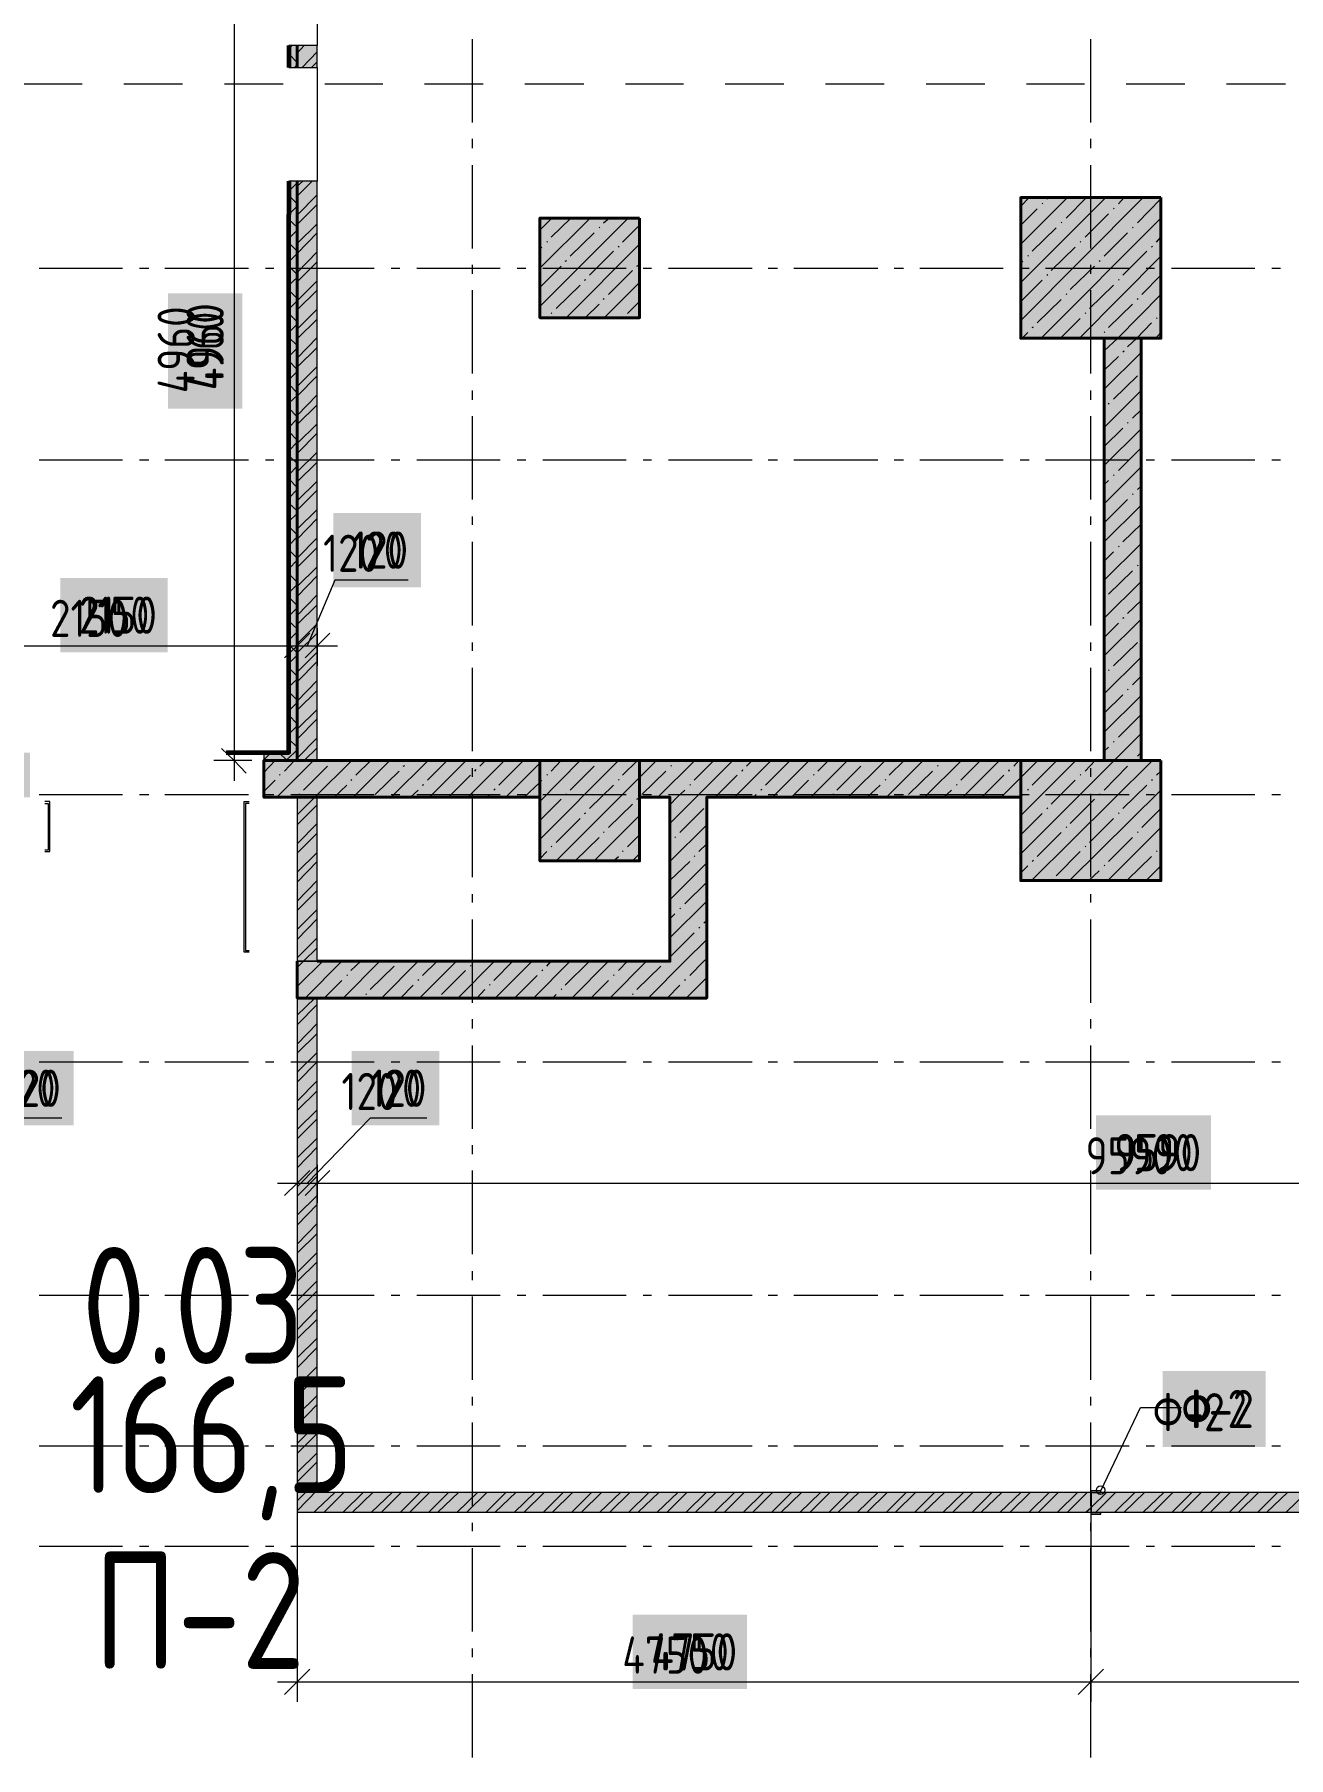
# Model space of a CAD drawing. Header units: millimetres. Extents: x -164500 to 426394, y -23753 to 102118.
# Drawn here: x -129213 to -121702, y 9803 to 20125 of the extents above; entities that cross this region are included whole.
import ezdxf

# ---------------------------------------------------------------- set-up
doc = ezdxf.new("R2010")
doc.units = ezdxf.units.MM
doc.layers.add('192 подвал стенки 0.2м гидроиз', color=6, linetype='Continuous', lineweight=60)
doc.layers.add('PDF _Геометрия', color=7, linetype='Continuous', true_color=0x1f1f1f)
doc.layers.add('PDF _Сплошная заливка', color=7, linetype='Continuous', true_color=0xffffff)
doc.layers.add('PDF _Текст', color=7, linetype='Continuous')
doc.styles.get("Standard").update_dxf_attribs({"font": 'ГОСТ тип А.ttf'})
doc.styles.add('СПДС', font='ГОСТ тип А.ttf', dxfattribs={"width": 0.9})
doc.linetypes.add('зигзаг', pattern='A,0.00254,-5.08,[131,ltypeshp.shx,S=5.08,R=0,X=-5.08,Y=0],-10.16,[131,ltypeshp.shx,S=5.08,R=180,X=5.08,Y=0],-5.08', length=20.32254)

msp = doc.modelspace()

# ---------------------------------------------------------------- hatches: boundary and pattern name
at = {"layer": 'PDF _Сплошная заливка', "linetype": 'зигзаг', "transparency": 33554559}
h = msp.add_hatch(color=256, dxfattribs=at)
h.paths.add_polyline_path([(-127520.516, 19245.897), (-127639.134, 19245.897), (-127639.134, 15776.332), (-127520.516, 15776.332)])
h.paths.add_polyline_path([(-127639.134, 20745.563), (-127520.516, 20745.563), (-127520.516, 27464.403), (-127639.134, 27464.403)])
h.paths.add_polyline_path([(-127639.134, 19927.948), (-127520.516, 19927.948), (-127520.516, 20059.275), (-127639.134, 20059.275)])
h = msp.add_hatch(color=256, dxfattribs=at)
h.paths.add_polyline_path([(-127639.134, 19245.897), (-127689.97, 19245.897), (-127689.97, 15822.932), (-127639.134, 15822.932)])
h.paths.add_polyline_path([(-127647.607, 20796.399), (-127639.134, 20796.399), (-127639.134, 23638.985), (-127689.97, 23638.985), (-127689.97, 20737.09), (-127647.607, 20737.09)])
h.paths.add_polyline_path([(-127689.97, 19927.948), (-127639.134, 19927.948), (-127639.134, 20059.275), (-127689.97, 20059.275)])
h = msp.add_hatch(color=256, dxfattribs=at)
h.paths.add_polyline_path([(-129240.472, 15776.332), (-129240.472, 15822.932), (-129791.196, 15822.932), (-129791.196, 15776.332)])
h.paths.add_polyline_path([(-127838.242, 15822.932), (-127838.242, 15776.332), (-127639.134, 15776.332), (-127639.134, 15822.932)])
h = msp.add_hatch(color=256, dxfattribs=at)
h.paths.add_polyline_path([(-129240.472, 15556.042), (-129240.472, 15776.332), (-129791.196, 15776.332), (-129791.196, 15556.042)])
h.paths.add_polyline_path([(-127838.242, 15776.332), (-127838.242, 15556.042), (-126186.068, 15556.042), (-126186.068, 15776.332)])
h = msp.add_hatch(color=256, dxfattribs=at)
h.paths.add_polyline_path([(-129439.58, 14352.921), (-129439.58, 14573.21), (-135993.203, 14573.21), (-135993.203, 14352.921)])
h.paths.add_polyline_path([(-127639.134, 14573.21), (-127639.134, 14352.921), (-125186.291, 14352.921), (-125186.291, 14573.21)])
h = msp.add_hatch(color=256, dxfattribs=at)
h.paths.add_polyline_path([(-122885.957, 11273.099), (-122885.957, 11391.717), (-127520.516, 11391.717), (-127520.516, 11273.099)])
h.paths.add_polyline_path([(-119772.244, 11391.717), (-119772.244, 11273.099), (-119522.3, 11273.099), (-119522.3, 11391.717)])
h.paths.add_polyline_path([(-120873.693, 11273.099), (-120873.693, 11391.717), (-122881.72, 11391.717), (-122881.72, 11273.099)])

# ---------------------------------------------------------------- linework, layer by layer
at = {"layer": '192 подвал стенки 0.2м гидроиз'}
for points in [[(-127689.97, 20059.275), (-127689.97, 19927.948)], [(-127689.97, 19245.897), (-127689.97, 19046.789)], [(-128065.509, 15822.932), (-127689.97, 15822.932), (-127689.97, 19046.789)]]:
    msp.add_lwpolyline(points, dxfattribs=at)
at = {"layer": 'PDF _Геометрия', "color": 7, "lineweight": 9}
for points in [[(-128016.168, 23761.839), (-128016.168, 20737.09), (-128016.168, 15653.478)], [(-127639.134, 23638.985), (-127689.97, 23638.985), (-127689.97, 20737.09), (-127639.134, 20737.09), (-127520.516, 20737.09), (-127520.516, 20059.275), (-127639.134, 20059.275), (-127689.97, 20059.275)], [(-127639.134, 20059.275), (-127689.97, 20059.275), (-127689.97, 19927.948), (-127639.134, 19927.948), (-127520.516, 19927.948), (-127520.516, 19245.897), (-127639.134, 19245.897), (-127689.97, 19245.897)], [(-126588.521, 19597.514), (-126588.521, 20097.402)], [(-122885.957, 19597.514), (-122885.957, 20097.402)], [(-127689.97, 19927.948), (-127639.134, 19927.948)], [(-126588.521, 19445.005), (-126588.521, 19500.078)], [(-122885.957, 19445.005), (-122885.957, 19500.078)], [(-126588.521, 18843.445), (-126588.521, 19343.333)], [(-122885.957, 18843.445), (-122885.957, 19343.333)], [(-127639.134, 19245.897), (-127689.97, 19245.897), (-127689.97, 15822.932), (-127838.242, 15822.932), (-127838.242, 15776.332)], [(-129185.399, 18724.827), (-128685.511, 18724.827)], [(-128583.838, 18724.827), (-128528.766, 18724.827)], [(-128431.33, 18724.827), (-127931.442, 18724.827)], [(-127829.769, 18724.827), (-127778.933, 18724.827)], [(-127677.261, 18724.827), (-127177.372, 18724.827)], [(-127075.7, 18724.827), (-127024.864, 18724.827)], [(-126923.192, 18724.827), (-126423.303, 18724.827)], [(-126588.521, 18690.936), (-126588.521, 18746.009)], [(-126321.631, 18724.827), (-126270.795, 18724.827)], [(-126169.123, 18724.827), (-125669.234, 18724.827)], [(-125567.562, 18724.827), (-125516.726, 18724.827)], [(-125415.054, 18724.827), (-124915.165, 18724.827)], [(-124817.729, 18724.827), (-124762.657, 18724.827)], [(-124665.221, 18724.827), (-124161.096, 18724.827)], [(-124063.66, 18724.827), (-124008.588, 18724.827)], [(-123911.152, 18724.827), (-123411.263, 18724.827)], [(-123309.591, 18724.827), (-123254.518, 18724.827)], [(-123157.083, 18724.827), (-122657.194, 18724.827)], [(-122885.957, 18690.936), (-122885.957, 18746.009)], [(-122555.522, 18724.827), (-122504.686, 18724.827)], [(-122403.013, 18724.827), (-121903.125, 18724.827)], [(-121801.453, 18724.827), (-121750.617, 18724.827)], [(-126588.521, 18093.612), (-126588.521, 18593.5)], [(-122885.957, 18093.612), (-122885.957, 18593.5)], [(-126588.521, 17936.867), (-126588.521, 17991.94)], [(-122885.957, 17936.867), (-122885.957, 17991.94)], [(-126588.521, 17339.543), (-126588.521, 17839.431)], [(-122885.957, 17339.543), (-122885.957, 17839.431)], [(-129185.399, 17576.778), (-128685.511, 17576.778)], [(-128583.838, 17576.778), (-128528.766, 17576.778)], [(-128431.33, 17576.778), (-127931.442, 17576.778)], [(-127829.769, 17576.778), (-127778.933, 17576.778)], [(-127677.261, 17576.778), (-127177.372, 17576.778)], [(-127075.7, 17576.778), (-127024.864, 17576.778)], [(-126923.192, 17576.778), (-126423.303, 17576.778)], [(-126321.631, 17576.778), (-126270.795, 17576.778)], [(-126169.123, 17576.778), (-125669.234, 17576.778)], [(-125567.562, 17576.778), (-125516.726, 17576.778)], [(-125415.054, 17576.778), (-124915.165, 17576.778)], [(-124817.729, 17576.778), (-124762.657, 17576.778)], [(-124665.221, 17576.778), (-124161.096, 17576.778)], [(-124063.66, 17576.778), (-124008.588, 17576.778)], [(-123911.152, 17576.778), (-123411.263, 17576.778)], [(-123309.591, 17576.778), (-123254.518, 17576.778)], [(-123157.083, 17576.778), (-122657.194, 17576.778)], [(-122555.522, 17576.778), (-122504.686, 17576.778)], [(-122403.013, 17576.778), (-121903.125, 17576.778)], [(-121801.453, 17576.778), (-121750.617, 17576.778)], [(-126588.521, 17187.034), (-126588.521, 17237.87)], [(-122885.957, 17187.034), (-122885.957, 17237.87)], [(-126588.521, 16585.474), (-126588.521, 17085.362)], [(-122885.957, 16585.474), (-122885.957, 17085.362)], [(-126974.028, 16856.599), (-127414.608, 16856.599), (-127579.825, 16462.62)], [(-127639.134, 16568.528), (-127639.134, 16462.62), (-127639.134, 16344.002)], [(-127520.516, 16568.528), (-127520.516, 16462.62), (-127520.516, 16344.002)], [(-130028.432, 16462.62), (-129791.196, 16462.62), (-127639.134, 16462.62), (-127397.662, 16462.62)], [(-126588.521, 16432.965), (-126588.521, 16483.801)], [(-122885.957, 16432.965), (-122885.957, 16483.801)], [(-126588.521, 15831.404), (-126588.521, 16331.293)], [(-122885.957, 15831.404), (-122885.957, 16331.293)], [(-127910.26, 15776.332), (-128016.168, 15776.332), (-128139.022, 15776.332)], [(-126588.521, 15678.896), (-126588.521, 15729.732)], [(-122885.957, 15678.896), (-122885.957, 15729.732)], [(-129185.399, 15572.987), (-128685.511, 15572.987)], [(-128583.838, 15572.987), (-128528.766, 15572.987)], [(-128431.33, 15572.987), (-127931.442, 15572.987)], [(-127829.769, 15572.987), (-127778.933, 15572.987)], [(-127677.261, 15572.987), (-127177.372, 15572.987)], [(-127075.7, 15572.987), (-127024.864, 15572.987)], [(-126923.192, 15572.987), (-126423.303, 15572.987)], [(-126588.521, 15077.335), (-126588.521, 15577.224)], [(-126321.631, 15572.987), (-126270.795, 15572.987)], [(-126169.123, 15572.987), (-125669.234, 15572.987)], [(-125567.562, 15572.987), (-125516.726, 15572.987)], [(-125415.054, 15572.987), (-124915.165, 15572.987)], [(-124817.729, 15572.987), (-124762.657, 15572.987)], [(-124665.221, 15572.987), (-124161.096, 15572.987)], [(-124063.66, 15572.987), (-124008.588, 15572.987)], [(-123911.152, 15572.987), (-123411.263, 15572.987)], [(-123309.591, 15572.987), (-123254.518, 15572.987)], [(-123157.083, 15572.987), (-122657.194, 15572.987)], [(-122885.957, 15077.335), (-122885.957, 15577.224)], [(-122555.522, 15572.987), (-122504.686, 15572.987)], [(-122403.013, 15572.987), (-121903.125, 15572.987)], [(-121801.453, 15572.987), (-121750.617, 15572.987)], [(-126588.521, 14924.827), (-126588.521, 14975.663)], [(-122885.957, 14924.827), (-122885.957, 14975.663)], [(-126588.521, 14323.266), (-126588.521, 14823.155)], [(-122885.957, 14323.266), (-122885.957, 14823.155)], [(-127520.516, 14573.21), (-127639.134, 14573.21)], [(-126588.521, 14170.758), (-126588.521, 14225.83)], [(-122885.957, 14170.758), (-122885.957, 14225.83)], [(-126588.521, 13569.197), (-126588.521, 14069.086)], [(-122885.957, 13569.197), (-122885.957, 14069.086)], [(-129185.399, 13971.65), (-128685.511, 13971.65)], [(-128583.838, 13971.65), (-128528.766, 13971.65)], [(-128431.33, 13971.65), (-127931.442, 13971.65)], [(-127829.769, 13971.65), (-127778.933, 13971.65)], [(-127677.261, 13971.65), (-127177.372, 13971.65)], [(-127075.7, 13971.65), (-127024.864, 13971.65)], [(-126923.192, 13971.65), (-126423.303, 13971.65)], [(-126321.631, 13971.65), (-126270.795, 13971.65)], [(-126169.123, 13971.65), (-125669.234, 13971.65)], [(-125567.562, 13971.65), (-125516.726, 13971.65)], [(-125415.054, 13971.65), (-124915.165, 13971.65)], [(-124817.729, 13971.65), (-124762.657, 13971.65)], [(-124665.221, 13971.65), (-124161.096, 13971.65)], [(-124063.66, 13971.65), (-124008.588, 13971.65)], [(-123911.152, 13971.65), (-123411.263, 13971.65)], [(-123309.591, 13971.65), (-123254.518, 13971.65)], [(-123157.083, 13971.65), (-122657.194, 13971.65)], [(-122555.522, 13971.65), (-122504.686, 13971.65)], [(-122403.013, 13971.65), (-121903.125, 13971.65)], [(-121801.453, 13971.65), (-121750.617, 13971.65)], [(-129049.836, 13632.742), (-129494.652, 13632.742), (-129850.505, 13242.999)], [(-126863.883, 13632.742), (-127202.79, 13632.742), (-127579.825, 13242.999)], [(-126588.521, 13416.689), (-126588.521, 13471.761)], [(-122885.957, 13416.689), (-122885.957, 13471.761)], [(-127639.134, 13353.144), (-127639.134, 13242.999), (-127639.134, 13124.381)], [(-127520.516, 13353.144), (-127520.516, 13242.999), (-127520.516, 13124.381)], [(-126588.521, 12819.364), (-126588.521, 13319.253)], [(-122885.957, 12819.364), (-122885.957, 13319.253)], [(-127757.751, 13242.999), (-127520.516, 13242.999), (-117802.345, 13242.999)], [(-126588.521, 12662.62), (-126588.521, 12717.692)], [(-122885.957, 12662.62), (-122885.957, 12717.692)], [(-129185.399, 12573.656), (-128685.511, 12573.656)], [(-128583.838, 12573.656), (-128528.766, 12573.656)], [(-128431.33, 12573.656), (-127931.442, 12573.656)], [(-127829.769, 12573.656), (-127778.933, 12573.656)], [(-127677.261, 12573.656), (-127177.372, 12573.656)], [(-127075.7, 12573.656), (-127024.864, 12573.656)], [(-126923.192, 12573.656), (-126423.303, 12573.656)], [(-126588.521, 12065.295), (-126588.521, 12565.184)], [(-126321.631, 12573.656), (-126270.795, 12573.656)], [(-126169.123, 12573.656), (-125669.234, 12573.656)], [(-125567.562, 12573.656), (-125516.726, 12573.656)], [(-125415.054, 12573.656), (-124915.165, 12573.656)], [(-124817.729, 12573.656), (-124762.657, 12573.656)], [(-124665.221, 12573.656), (-124161.096, 12573.656)], [(-124063.66, 12573.656), (-124008.588, 12573.656)], [(-123911.152, 12573.656), (-123411.263, 12573.656)], [(-123309.591, 12573.656), (-123254.518, 12573.656)], [(-123157.083, 12573.656), (-122657.194, 12573.656)], [(-122885.957, 12065.295), (-122885.957, 12565.184)], [(-122555.522, 12573.656), (-122504.686, 12573.656)], [(-122403.013, 12573.656), (-121903.125, 12573.656)], [(-121801.453, 12573.656), (-121750.617, 12573.656)], [(-126588.521, 11912.787), (-126588.521, 11963.623)], [(-122885.957, 11912.787), (-122885.957, 11963.623)], [(-122826.648, 11400.189), (-122589.413, 11900.078), (-122343.705, 11900.078)], [(-126588.521, 11311.226), (-126588.521, 11811.115)], [(-122885.957, 11311.226), (-122885.957, 11811.115)], [(-129185.399, 11671.315), (-128685.511, 11671.315)], [(-128583.838, 11671.315), (-128528.766, 11671.315)], [(-128431.33, 11671.315), (-127931.442, 11671.315)], [(-127829.769, 11671.315), (-127778.933, 11671.315)], [(-127677.261, 11671.315), (-127177.372, 11671.315)], [(-127075.7, 11671.315), (-127024.864, 11671.315)], [(-126923.192, 11671.315), (-126423.303, 11671.315)], [(-126321.631, 11671.315), (-126270.795, 11671.315)], [(-126169.123, 11671.315), (-125669.234, 11671.315)], [(-125567.562, 11671.315), (-125516.726, 11671.315)], [(-125415.054, 11671.315), (-124915.165, 11671.315)], [(-124817.729, 11671.315), (-124762.657, 11671.315)], [(-124665.221, 11671.315), (-124161.096, 11671.315)], [(-124063.66, 11671.315), (-124008.588, 11671.315)], [(-123911.152, 11671.315), (-123411.263, 11671.315)], [(-123309.591, 11671.315), (-123254.518, 11671.315)], [(-123157.083, 11671.315), (-122657.194, 11671.315)], [(-122555.522, 11671.315), (-122504.686, 11671.315)], [(-122403.013, 11671.315), (-121903.125, 11671.315)], [(-121801.453, 11671.315), (-121750.617, 11671.315)], [(-127639.134, 11273.099), (-127639.134, 10256.377), (-127639.134, 10137.759)], [(-122885.957, 11260.39), (-122885.957, 10256.377), (-122885.957, 10137.759)], [(-126588.521, 11158.718), (-126588.521, 11209.554)], [(-122885.957, 11158.718), (-122885.957, 11209.554)], [(-129185.399, 11069.754), (-128685.511, 11069.754)], [(-128583.838, 11069.754), (-128528.766, 11069.754)], [(-128431.33, 11069.754), (-127931.442, 11069.754)], [(-127829.769, 11069.754), (-127778.933, 11069.754)], [(-127677.261, 11069.754), (-127177.372, 11069.754)], [(-127075.7, 11069.754), (-127024.864, 11069.754)], [(-126923.192, 11069.754), (-126423.303, 11069.754)], [(-126588.521, 10557.157), (-126588.521, 11057.045)], [(-126321.631, 11069.754), (-126270.795, 11069.754)], [(-126169.123, 11069.754), (-125669.234, 11069.754)], [(-125567.562, 11069.754), (-125516.726, 11069.754)], [(-125415.054, 11069.754), (-124915.165, 11069.754)], [(-124817.729, 11069.754), (-124762.657, 11069.754)], [(-124665.221, 11069.754), (-124161.096, 11069.754)], [(-124063.66, 11069.754), (-124008.588, 11069.754)], [(-123911.152, 11069.754), (-123411.263, 11069.754)], [(-123309.591, 11069.754), (-123254.518, 11069.754)], [(-123157.083, 11069.754), (-122657.194, 11069.754)], [(-122885.957, 10557.157), (-122885.957, 11057.045)], [(-122555.522, 11069.754), (-122504.686, 11069.754)], [(-122403.013, 11069.754), (-121903.125, 11069.754)], [(-121801.453, 11069.754), (-121750.617, 11069.754)], [(-126588.521, 10404.649), (-126588.521, 10455.485)], [(-122885.957, 10404.649), (-122885.957, 10455.485)], [(-127757.751, 10256.377), (-122885.957, 10256.377), (-118081.943, 10256.377)], [(-126588.521, 9803.088), (-126588.521, 10302.976)], [(-122885.957, 9803.088), (-122885.957, 10302.976)]]:
    msp.add_lwpolyline(points, dxfattribs=at)
at = {"layer": 'PDF _Геометрия', "color": 251, "lineweight": 9, "true_color": 0x4a4a4a}
for points in [[(-127689.97, 20038.093), (-127668.788, 20059.275)], [(-127639.134, 19957.603), (-127689.97, 20008.439)], [(-127656.079, 19927.948), (-127639.134, 19944.894)], [(-127689.97, 19186.588), (-127639.134, 19237.424)], [(-127639.134, 19110.334), (-127689.97, 19161.17)], [(-127689.97, 19046.789), (-127639.134, 19097.625)], [(-127639.134, 18970.535), (-127689.97, 19017.135)], [(-127689.97, 18902.753), (-127639.134, 18953.589)], [(-127639.134, 18826.499), (-127689.97, 18877.335)], [(-127689.97, 18762.954), (-127639.134, 18813.79)], [(-127639.134, 18686.7), (-127689.97, 18737.536)], [(-127689.97, 18623.155), (-127639.134, 18669.754)], [(-127639.134, 18542.664), (-127689.97, 18593.5)], [(-127689.97, 18479.119), (-127639.134, 18529.955)], [(-127639.134, 18402.865), (-127689.97, 18453.701)], [(-127689.97, 18339.32), (-127639.134, 18390.156)], [(-127639.134, 18263.065), (-127689.97, 18309.665)], [(-127689.97, 18195.284), (-127639.134, 18246.12)], [(-127639.134, 18119.03), (-127689.97, 18169.866)], [(-127689.97, 18055.485), (-127639.134, 18106.321)], [(-127639.134, 17979.23), (-127689.97, 18030.067)], [(-127689.97, 17915.685), (-127639.134, 17962.285)], [(-127639.134, 17835.195), (-127689.97, 17886.031)], [(-127689.97, 17771.65), (-127639.134, 17822.486)], [(-127639.134, 17695.395), (-127689.97, 17746.232)], [(-127689.97, 17631.85), (-127639.134, 17682.686)], [(-127639.134, 17555.596), (-127689.97, 17602.196)], [(-127689.97, 17487.815), (-127639.134, 17538.651)], [(-127639.134, 17411.56), (-127689.97, 17462.397)], [(-127689.97, 17348.015), (-127639.134, 17398.851)], [(-127639.134, 17271.761), (-127689.97, 17318.361)], [(-127689.97, 17208.216), (-127639.134, 17254.816)], [(-127639.134, 17127.725), (-127689.97, 17178.562)], [(-127689.97, 17064.18), (-127639.134, 17115.016)], [(-127639.134, 16987.926), (-127689.97, 17038.762)], [(-127689.97, 16924.381), (-127639.134, 16975.217)], [(-127639.134, 16843.89), (-127689.97, 16894.727)], [(-127689.97, 16780.345), (-127639.134, 16831.181)], [(-127639.134, 16704.091), (-127689.97, 16754.927)], [(-127689.97, 16640.546), (-127639.134, 16691.382)], [(-127639.134, 16564.292), (-127689.97, 16610.892)], [(-127689.97, 16496.51), (-127639.134, 16547.346)], [(-127639.134, 16420.256), (-127689.97, 16471.092)], [(-127689.97, 16356.711), (-127639.134, 16407.547)], [(-127639.134, 16280.457), (-127689.97, 16331.293)], [(-127689.97, 16216.912), (-127639.134, 16263.511)], [(-127639.134, 16136.421), (-127689.97, 16187.257)], [(-127689.97, 16072.876), (-127639.134, 16123.712)], [(-127639.134, 15996.622), (-127689.97, 16047.458)], [(-127689.97, 15933.077), (-127639.134, 15983.913)], [(-127639.134, 15856.822), (-127689.97, 15903.422)], [(-127838.242, 15780.568), (-127795.879, 15822.932)], [(-127698.443, 15776.332), (-127749.279, 15822.932)], [(-127706.915, 15776.332), (-127656.079, 15822.932), (-127639.134, 15839.877)]]:
    msp.add_lwpolyline(points, dxfattribs=at)
at = {"layer": 'PDF _Геометрия', "color": 15, "lineweight": 9, "true_color": 0xa54a4a}
for points in [[(-127639.134, 20012.675), (-127596.77, 20059.275)], [(-127609.479, 19927.948), (-127520.516, 20021.148)], [(-127554.407, 19927.948), (-127520.516, 19961.839)], [(-127639.134, 19216.243), (-127605.243, 19245.897)], [(-127639.134, 19156.934), (-127550.171, 19245.897)], [(-127639.134, 19042.553), (-127520.516, 19165.407)], [(-127639.134, 18987.48), (-127520.516, 19106.098)], [(-127639.134, 18873.099), (-127520.516, 18991.717)], [(-127639.134, 18813.79), (-127520.516, 18936.644)], [(-127639.134, 18699.409), (-127520.516, 18822.263)], [(-127639.134, 18644.336), (-127520.516, 18762.954)], [(-127639.134, 18529.955), (-127520.516, 18648.573)], [(-127639.134, 18474.883), (-127520.516, 18593.5)], [(-127639.134, 18360.501), (-127520.516, 18479.119)], [(-127639.134, 18301.193), (-127520.516, 18419.81)], [(-127639.134, 18186.811), (-127520.516, 18309.665)], [(-127639.134, 18131.739), (-127520.516, 18250.356)], [(-127639.134, 18017.358), (-127520.516, 18135.975)], [(-127639.134, 17958.049), (-127520.516, 18080.903)], [(-127639.134, 17843.667), (-127520.516, 17966.521)], [(-127639.134, 17788.595), (-127520.516, 17907.213)], [(-127639.134, 17674.214), (-127520.516, 17792.831)], [(-127639.134, 17614.905), (-127520.516, 17737.759)], [(-127639.134, 17504.76), (-127520.516, 17623.378)], [(-127639.134, 17445.451), (-127520.516, 17564.069)], [(-127639.134, 17331.07), (-127520.516, 17449.688)], [(-127639.134, 17275.997), (-127520.516, 17394.615)], [(-127639.134, 17161.616), (-127520.516, 17280.234)], [(-127639.134, 17102.307), (-127520.516, 17225.161)], [(-127639.134, 16987.926), (-127520.516, 17110.78)], [(-127639.134, 16932.854), (-127520.516, 17051.471)], [(-127639.134, 16818.472), (-127520.516, 16937.09)], [(-127639.134, 16759.164), (-127520.516, 16882.018)], [(-127639.134, 16644.782), (-127520.516, 16767.636)], [(-127639.134, 16589.71), (-127520.516, 16708.327)], [(-127639.134, 16475.329), (-127520.516, 16593.946)], [(-127639.134, 16420.256), (-127520.516, 16538.874)], [(-127639.134, 16305.875), (-127520.516, 16424.492)], [(-127639.134, 16246.566), (-127520.516, 16369.42)], [(-127639.134, 16132.185), (-127520.516, 16255.039)], [(-127639.134, 16077.112), (-127520.516, 16195.73)], [(-127639.134, 15962.731), (-127520.516, 16081.349)], [(-127639.134, 15903.422), (-127520.516, 16026.276)], [(-127639.134, 15789.041), (-127520.516, 15911.895)], [(-127596.77, 15776.332), (-127520.516, 15852.586)], [(-127639.134, 15450.133), (-127533.225, 15556.042)], [(-127639.134, 15390.825), (-127520.516, 15509.442)], [(-127639.134, 15276.443), (-127520.516, 15399.297)], [(-127639.134, 15221.371), (-127520.516, 15339.989)], [(-127639.134, 15106.99), (-127520.516, 15225.607)], [(-127639.134, 15047.681), (-127520.516, 15170.535)], [(-127639.134, 14933.3), (-127520.516, 15056.154)], [(-127639.134, 14878.227), (-127520.516, 14996.845)], [(-127639.134, 14763.846), (-127520.516, 14882.463)], [(-127639.134, 14704.537), (-127520.516, 14827.391)], [(-127639.134, 14594.392), (-127520.516, 14713.01)], [(-127601.007, 14573.21), (-127520.516, 14653.701)], [(-127639.134, 14251.248), (-127533.225, 14352.921)], [(-127639.134, 14191.94), (-127520.516, 14314.793)], [(-127639.134, 14077.558), (-127520.516, 14200.412)], [(-127639.134, 14022.486), (-127520.516, 14141.103)], [(-127639.134, 13908.105), (-127520.516, 14026.722)], [(-127639.134, 13848.796), (-127520.516, 13971.65)], [(-127639.134, 13734.414), (-127520.516, 13857.268)], [(-127639.134, 13679.342), (-127520.516, 13797.96)], [(-127639.134, 13564.961), (-127520.516, 13683.578)], [(-127639.134, 13509.888), (-127520.516, 13628.506)], [(-127639.134, 13395.507), (-127520.516, 13514.125)], [(-127639.134, 13336.198), (-127520.516, 13459.052)], [(-127639.134, 13221.817), (-127520.516, 13344.671)], [(-127639.134, 13166.744), (-127520.516, 13285.362)], [(-127639.134, 13052.363), (-127520.516, 13170.981)], [(-127639.134, 12993.054), (-127520.516, 13115.908)], [(-127639.134, 12878.673), (-127520.516, 13001.527)], [(-127639.134, 12823.601), (-127520.516, 12942.218)], [(-127639.134, 12709.219), (-127520.516, 12827.837)], [(-127639.134, 12654.147), (-127520.516, 12772.764)], [(-127639.134, 12539.766), (-127520.516, 12658.383)], [(-127639.134, 12480.457), (-127520.516, 12599.074)], [(-127639.134, 12366.076), (-127520.516, 12488.929)], [(-127639.134, 12311.003), (-127520.516, 12429.621)], [(-127639.134, 12196.622), (-127520.516, 12315.239)], [(-127639.134, 12137.313), (-127520.516, 12260.167)], [(-127639.134, 12022.932), (-127520.516, 12145.786)], [(-127639.134, 11967.859), (-127520.516, 12086.477)], [(-127639.134, 11853.478), (-127520.516, 11972.096)], [(-127639.134, 11794.169), (-127520.516, 11917.023)], [(-127639.134, 11684.024), (-127520.516, 11802.642)], [(-127639.134, 11624.715), (-127520.516, 11743.333)], [(-127639.134, 11510.334), (-127520.516, 11628.952)], [(-127639.134, 11455.262), (-127520.516, 11573.879)], [(-127639.134, 11340.88), (-127520.516, 11459.498)], [(-127639.134, 11281.572), (-127520.516, 11404.426)], [(-127537.462, 11273.099), (-127520.516, 11290.044), (-127414.608, 11391.717)], [(-127478.153, 11273.099), (-127359.535, 11391.717)], [(-127363.772, 11273.099), (-127245.154, 11391.717)], [(-127308.699, 11273.099), (-127185.845, 11391.717)], [(-127194.318, 11273.099), (-127071.464, 11391.717)], [(-127135.009, 11273.099), (-127016.391, 11391.717)], [(-127020.628, 11273.099), (-126902.01, 11391.717)], [(-126965.555, 11273.099), (-126846.938, 11391.717)], [(-126851.174, 11273.099), (-126732.556, 11391.717)], [(-126796.102, 11273.099), (-126673.248, 11391.717)], [(-126681.72, 11273.099), (-126558.866, 11391.717)], [(-126622.411, 11273.099), (-126503.794, 11391.717)], [(-126508.03, 11273.099), (-126389.413, 11391.717)], [(-126452.958, 11273.099), (-126330.104, 11391.717)], [(-126338.576, 11273.099), (-126215.722, 11391.717)], [(-126279.268, 11273.099), (-126160.65, 11391.717)], [(-126164.886, 11273.099), (-126046.269, 11391.717)], [(-126109.814, 11273.099), (-125991.196, 11391.717)], [(-125995.433, 11273.099), (-125876.815, 11391.717)], [(-125936.124, 11273.099), (-125817.506, 11391.717)], [(-125825.979, 11273.099), (-125703.125, 11391.717)], [(-125766.67, 11273.099), (-125648.052, 11391.717)], [(-125652.289, 11273.099), (-125533.671, 11391.717)], [(-125597.216, 11273.099), (-125474.362, 11391.717)], [(-125482.835, 11273.099), (-125359.981, 11391.717)], [(-125423.526, 11273.099), (-125304.909, 11391.717)], [(-125309.145, 11273.099), (-125190.527, 11391.717)], [(-125254.073, 11273.099), (-125131.219, 11391.717)], [(-125139.691, 11273.099), (-125021.074, 11391.717)], [(-125080.382, 11273.099), (-124961.765, 11391.717)], [(-124966.001, 11273.099), (-124847.384, 11391.717)], [(-124910.929, 11273.099), (-124792.311, 11391.717)], [(-124796.547, 11273.099), (-124677.93, 11391.717)], [(-124741.475, 11273.099), (-124618.621, 11391.717)], [(-124627.094, 11273.099), (-124504.24, 11391.717)], [(-124567.785, 11273.099), (-124449.167, 11391.717)], [(-124453.404, 11273.099), (-124334.786, 11391.717)], [(-124398.331, 11273.099), (-124275.477, 11391.717)], [(-124283.95, 11273.099), (-124161.096, 11391.717)], [(-124224.641, 11273.099), (-124106.023, 11391.717)], [(-124110.26, 11273.099), (-123991.642, 11391.717)], [(-124055.187, 11273.099), (-123936.57, 11391.717)], [(-123940.806, 11273.099), (-123822.188, 11391.717)], [(-123885.734, 11273.099), (-123762.88, 11391.717)], [(-123771.352, 11273.099), (-123648.498, 11391.717)], [(-123712.044, 11273.099), (-123593.426, 11391.717)], [(-123597.662, 11273.099), (-123479.045, 11391.717)], [(-123542.59, 11273.099), (-123419.736, 11391.717)], [(-123428.209, 11273.099), (-123305.355, 11391.717)], [(-123368.9, 11273.099), (-123250.282, 11391.717)], [(-123254.518, 11273.099), (-123135.901, 11391.717)], [(-123199.446, 11273.099), (-123080.828, 11391.717)], [(-123085.065, 11273.099), (-122966.447, 11391.717)], [(-123025.756, 11273.099), (-122907.138, 11391.717)], [(-122881.72, 11302.753), (-122792.757, 11391.717)], [(-122856.302, 11273.099), (-122737.685, 11391.717)], [(-122741.921, 11273.099), (-122623.303, 11391.717)], [(-122686.848, 11273.099), (-122563.995, 11391.717)], [(-122572.467, 11273.099), (-122449.613, 11391.717)], [(-122513.158, 11273.099), (-122394.541, 11391.717)], [(-122398.777, 11273.099), (-122280.159, 11391.717)], [(-122343.705, 11273.099), (-122225.087, 11391.717)], [(-122229.323, 11273.099), (-122110.706, 11391.717)], [(-122170.015, 11273.099), (-122051.397, 11391.717)], [(-122055.633, 11273.099), (-121937.016, 11391.717)], [(-122000.561, 11273.099), (-121881.943, 11391.717)], [(-121886.18, 11273.099), (-121767.562, 11391.717)], [(-121831.107, 11273.099), (-121708.253, 11391.717)], [(-121716.726, 11273.099), (-121593.872, 11391.717)], [(-122915.611, 11273.099), (-122885.957, 11298.517)]]:
    msp.add_lwpolyline(points, dxfattribs=at)
at = {"layer": 'PDF _Геометрия', "color": 16, "lineweight": 9, "true_color": 0x800000}
for points in [[(-127639.134, 19927.948), (-127520.516, 19927.948), (-127520.516, 20059.275), (-127639.134, 20059.275)], [(-127520.516, 14573.21), (-127520.516, 15556.042), (-127639.134, 15556.042), (-127639.134, 14573.21)]]:
    msp.add_lwpolyline(points, close=True, dxfattribs=at)
at = {"layer": 'PDF _Геометрия', "color": 7, "lineweight": 40}
for points in [[(-127639.134, 19927.948), (-127639.134, 20059.275)], [(-127838.242, 15776.332), (-127639.134, 15776.332), (-126186.068, 15776.332), (-126186.068, 15556.042), (-127838.242, 15556.042), (-127838.242, 15776.332), (-127639.134, 15776.332), (-127639.134, 15822.932), (-127639.134, 19245.897)], [(-122805.466, 18305.429), (-122805.466, 15776.332), (-122585.176, 15776.332), (-122585.176, 18305.429)], [(-127639.134, 14573.21), (-127639.134, 14352.921), (-125186.291, 14352.921), (-125186.291, 14573.21), (-125186.291, 15556.042), (-123305.355, 15556.042), (-123305.355, 15776.332), (-125588.744, 15776.332), (-125588.744, 15556.042), (-125406.581, 15556.042), (-125406.581, 14573.21), (-127520.516, 14573.21)]]:
    msp.add_lwpolyline(points, dxfattribs=at)
at = {"layer": 'PDF _Геометрия', "color": 8, "lineweight": 9, "true_color": 0x808080}
for points in [[(-129278.599, 19830.513), (-128926.982, 19830.513)], [(-128677.038, 19830.513), (-128325.421, 19830.513)], [(-128075.477, 19830.513), (-127723.861, 19830.513)], [(-127473.916, 19830.513), (-127126.536, 19830.513)], [(-126876.592, 19830.513), (-126524.976, 19830.513)], [(-126275.031, 19830.513), (-125923.415, 19830.513)], [(-125673.471, 19830.513), (-125326.09, 19830.513)], [(-125076.146, 19830.513), (-124724.53, 19830.513)], [(-124474.585, 19830.513), (-124122.969, 19830.513)], [(-123873.025, 19830.513), (-123521.408, 19830.513)], [(-123271.464, 19830.513), (-122924.084, 19830.513)], [(-122674.139, 19830.513), (-122322.523, 19830.513)], [(-122072.579, 19830.513), (-121720.962, 19830.513)]]:
    msp.add_lwpolyline(points, dxfattribs=at)
at = {"layer": 'PDF _Геометрия', "color": 16, "lineweight": 9, "true_color": 0x800000}
for points in [[(-127639.134, 15776.332), (-127520.516, 15776.332), (-127520.516, 19245.897), (-127639.134, 19245.897), (-127639.134, 15822.932)], [(-122885.957, 11391.717), (-127520.516, 11391.717), (-127520.516, 14352.921), (-127639.134, 14352.921), (-127639.134, 11273.099), (-127520.516, 11273.099), (-122885.957, 11273.099)], [(-122881.72, 11273.099), (-120873.693, 11273.099), (-120873.693, 11391.717), (-122881.72, 11391.717)]]:
    msp.add_lwpolyline(points, dxfattribs=at)
at = {"layer": 'PDF _Геометрия', "lineweight": 9}
for points in [[(-123305.355, 19097.625), (-123254.518, 19148.461)], [(-123305.355, 18868.863), (-123025.756, 19148.461)], [(-123305.355, 18640.1), (-122796.993, 19148.461)], [(-123305.355, 18411.338), (-122572.467, 19148.461)], [(-123178.264, 19110.334), (-123174.028, 19114.571)], [(-123148.61, 19139.989), (-123140.137, 19148.461)], [(-123034.229, 19025.607), (-122911.375, 19148.461)], [(-122720.739, 19110.334), (-122686.848, 19148.461)], [(-122606.358, 18995.953), (-122466.559, 19139.989)], [(-126186.068, 18953.589), (-126114.05, 19025.607)], [(-126186.068, 18724.827), (-125885.288, 19025.607)], [(-126186.068, 18496.064), (-125656.525, 19025.607)], [(-126118.287, 18911.226), (-125999.669, 19025.607)], [(-125804.797, 18995.953), (-125770.906, 19025.607)], [(-123305.355, 18983.244), (-123207.919, 19080.68)], [(-123182.501, 18305.429), (-122466.559, 19025.607)], [(-123063.883, 18995.953), (-123059.647, 19000.189)], [(-122919.847, 18911.226), (-122780.048, 19051.025)], [(-122750.394, 19080.68), (-122746.157, 19084.916)], [(-126003.905, 18796.845), (-125859.87, 18936.644)], [(-125830.215, 18966.298), (-125825.979, 18970.535)], [(-125690.416, 18881.572), (-125588.744, 18983.244)], [(-123237.573, 18826.499), (-123093.537, 18966.298)], [(-122805.466, 18796.845), (-122665.667, 18936.644)], [(-122636.012, 18966.298), (-122631.776, 18970.535)], [(-122491.977, 18881.572), (-122466.559, 18911.226)], [(-126186.068, 18839.208), (-126173.359, 18851.917)], [(-126143.705, 18881.572), (-126139.468, 18885.808)], [(-126029.323, 18428.283), (-125588.744, 18868.863)], [(-125889.524, 18682.463), (-125745.488, 18826.499)], [(-125715.834, 18851.917), (-125711.598, 18856.154)], [(-123262.991, 18796.845), (-123258.755, 18801.081)], [(-123123.192, 18712.118), (-122979.156, 18851.917)], [(-122953.738, 18305.429), (-122466.559, 18796.845)], [(-122949.502, 18881.572), (-122945.265, 18885.808)], [(-122695.321, 18682.463), (-122551.285, 18826.499)], [(-122521.631, 18851.917), (-122517.395, 18856.154)], [(-126186.068, 18610.446), (-126058.978, 18737.536)], [(-126033.56, 18767.19), (-126025.087, 18771.427)], [(-125775.143, 18568.082), (-125631.107, 18712.118)], [(-125605.689, 18737.536), (-125597.216, 18741.772)], [(-123305.355, 18754.481), (-123292.646, 18767.19)], [(-123148.61, 18682.463), (-123144.374, 18686.7)], [(-123008.811, 18597.737), (-122864.775, 18737.536)], [(-122835.12, 18767.19), (-122830.884, 18771.427)], [(-126088.632, 18483.355), (-125944.597, 18623.155)], [(-125919.178, 18652.809), (-125910.706, 18657.045)], [(-125800.561, 18428.283), (-125588.744, 18640.1)], [(-123305.355, 18525.719), (-123178.264, 18652.809)], [(-122894.429, 18483.355), (-122750.394, 18623.155)], [(-122720.739, 18652.809), (-122716.503, 18657.045)], [(-122580.94, 18568.082), (-122466.559, 18682.463)], [(-125914.942, 18428.283), (-125830.215, 18508.773)], [(-125804.797, 18538.428), (-125800.561, 18542.664)], [(-125660.762, 18453.701), (-125588.744, 18525.719)], [(-123207.919, 18398.628), (-123063.883, 18538.428)], [(-123034.229, 18568.082), (-123029.992, 18572.319)], [(-122805.466, 18229.175), (-122724.976, 18305.429), (-122466.559, 18568.082)], [(-122780.048, 18368.974), (-122636.012, 18508.773)], [(-122606.358, 18538.428), (-122602.122, 18542.664)], [(-126118.287, 18453.701), (-126114.05, 18457.937)], [(-125686.18, 18428.283), (-125686.18, 18428.283)], [(-123068.119, 18305.429), (-122949.502, 18424.047)], [(-122919.847, 18453.701), (-122915.611, 18457.937)], [(-122665.667, 18254.593), (-122610.594, 18305.429), (-122521.631, 18398.628)], [(-122491.977, 18424.047), (-122487.74, 18428.283)], [(-123296.882, 18305.429), (-123262.991, 18339.32)], [(-123237.573, 18368.974), (-123229.1, 18373.21)], [(-122839.357, 18305.429), (-122835.12, 18309.665)], [(-122805.466, 18339.32), (-122801.23, 18343.556)], [(-122496.213, 18305.429), (-122466.559, 18339.32)], [(-122805.466, 18000.412), (-122585.176, 18220.702)], [(-122805.466, 18114.793), (-122720.739, 18195.284)], [(-122695.321, 18224.938), (-122686.848, 18229.175)], [(-122750.394, 17941.103), (-122606.358, 18080.903)], [(-122805.466, 17771.65), (-122585.176, 17991.94)], [(-122780.048, 17911.449), (-122775.812, 17915.685)], [(-122636.012, 17826.722), (-122585.176, 17877.558)], [(-122805.466, 17657.268), (-122695.321, 17767.413)], [(-122805.466, 17542.887), (-122585.176, 17763.177)], [(-122665.667, 17797.068), (-122661.43, 17801.304)], [(-122720.739, 17513.233), (-122585.176, 17648.796)], [(-122805.466, 17314.125), (-122585.176, 17534.414)], [(-122805.466, 17428.506), (-122780.048, 17453.924)], [(-122750.394, 17483.578), (-122746.157, 17487.815)], [(-122636.012, 17369.197), (-122631.776, 17373.433)], [(-122606.358, 17398.851), (-122585.176, 17420.033)], [(-122805.466, 17199.743), (-122665.667, 17339.543)], [(-122805.466, 17085.362), (-122585.176, 17305.652)], [(-122695.321, 17085.362), (-122585.176, 17191.271)], [(-122805.466, 16856.599), (-122585.176, 17076.889)], [(-122720.739, 17055.708), (-122716.503, 17059.944)], [(-122805.466, 16970.981), (-122750.394, 17026.053)], [(-122606.358, 16941.326), (-122602.122, 16945.563)], [(-122805.466, 16627.837), (-122585.176, 16848.127)], [(-122780.048, 16771.873), (-122636.012, 16911.672)], [(-122805.466, 16742.218), (-122801.23, 16746.455)], [(-122665.667, 16657.491), (-122585.176, 16733.746)], [(-122805.466, 16403.311), (-122585.176, 16623.601)], [(-122695.321, 16627.837), (-122686.848, 16632.073)], [(-122805.466, 16513.456), (-122720.739, 16598.183)], [(-122750.394, 16344.002), (-122606.358, 16483.801)], [(-122805.466, 16174.548), (-122585.176, 16394.838)], [(-122780.048, 16314.348), (-122775.812, 16318.584)], [(-122636.012, 16229.621), (-122585.176, 16280.457)], [(-122805.466, 16060.167), (-122695.321, 16170.312)], [(-122805.466, 15945.786), (-122585.176, 16166.076)], [(-122665.667, 16199.966), (-122661.43, 16204.203)], [(-122720.739, 15916.131), (-122585.176, 16051.694)], [(-123305.355, 15217.135), (-122746.157, 15776.332), (-122585.176, 15937.313)], [(-122805.466, 15831.404), (-122780.048, 15856.822)], [(-122750.394, 15886.477), (-122746.157, 15890.713)], [(-122606.358, 15801.75), (-122585.176, 15822.932)], [(-127838.242, 15704.314), (-127770.461, 15776.332)], [(-127761.988, 15556.042), (-127541.698, 15776.332)], [(-127745.042, 15687.369), (-127740.806, 15691.605)], [(-127715.388, 15712.787), (-127656.079, 15776.332)], [(-127601.007, 15598.406), (-127456.971, 15742.441)], [(-127533.225, 15556.042), (-127312.935, 15776.332)], [(-127431.553, 15772.096), (-127427.317, 15776.332)], [(-127304.463, 15556.042), (-127084.173, 15776.332)], [(-127287.517, 15687.369), (-127198.554, 15776.332)], [(-127173.136, 15572.987), (-127029.1, 15712.787)], [(-127075.7, 15556.042), (-126855.41, 15776.332)], [(-127003.682, 15742.441), (-126995.21, 15746.678)], [(-126974.028, 15772.096), (-126969.792, 15776.332)], [(-126859.647, 15657.714), (-126741.029, 15776.332)], [(-126846.938, 15556.042), (-126626.648, 15776.332)], [(-126618.175, 15556.042), (-126397.885, 15776.332)], [(-126575.812, 15712.787), (-126567.339, 15721.259)], [(-126546.157, 15742.441), (-126512.267, 15776.332)], [(-126431.776, 15628.06), (-126287.74, 15772.096)], [(-126389.413, 15556.042), (-126186.068, 15759.387), (-126173.359, 15776.332)], [(-126186.068, 15530.624), (-125944.597, 15776.332)], [(-126186.068, 15301.861), (-125715.834, 15776.332)], [(-126143.705, 15687.369), (-126139.468, 15691.605)], [(-126118.287, 15712.787), (-126058.978, 15776.332)], [(-126088.632, 15174.771), (-125588.744, 15674.66), (-125487.071, 15776.332)], [(-126003.905, 15598.406), (-125859.87, 15742.441)], [(-125830.215, 15772.096), (-125830.215, 15776.332)], [(-125690.416, 15687.369), (-125601.453, 15776.332)], [(-125576.035, 15572.987), (-125431.999, 15712.787)], [(-125478.599, 15556.042), (-125258.309, 15776.332)], [(-125406.581, 15399.297), (-125249.836, 15556.042), (-125029.546, 15776.332)], [(-125402.345, 15742.441), (-125398.108, 15746.678)], [(-125376.926, 15772.096), (-125372.69, 15776.332)], [(-125262.545, 15657.714), (-125143.928, 15776.332)], [(-125021.074, 15556.042), (-124800.784, 15776.332)], [(-124974.474, 15712.787), (-124970.238, 15721.259)], [(-124949.056, 15742.441), (-124915.165, 15776.332)], [(-124834.675, 15628.06), (-124690.639, 15772.096)], [(-124792.311, 15556.042), (-124572.021, 15776.332)], [(-124563.549, 15556.042), (-124343.259, 15776.332)], [(-124546.603, 15687.369), (-124542.367, 15691.605)], [(-124521.185, 15712.787), (-124457.64, 15776.332)], [(-124406.804, 15598.406), (-124262.768, 15742.441)], [(-124339.022, 15556.042), (-124118.733, 15776.332)], [(-124233.114, 15772.096), (-124233.114, 15776.332)], [(-124110.26, 15556.042), (-123889.97, 15776.332)], [(-124093.314, 15687.369), (-124004.351, 15776.332)], [(-123978.933, 15572.987), (-123834.898, 15712.787)], [(-123881.497, 15556.042), (-123661.207, 15776.332)], [(-123805.243, 15742.441), (-123801.007, 15746.678)], [(-123775.589, 15772.096), (-123775.589, 15776.332)], [(-123665.444, 15657.714), (-123546.826, 15776.332)], [(-123652.735, 15556.042), (-123432.445, 15776.332)], [(-123423.972, 15556.042), (-123305.355, 15674.66), (-123203.682, 15776.332)], [(-123377.372, 15712.787), (-123373.136, 15721.259)], [(-123347.718, 15742.441), (-123318.064, 15776.332)], [(-123305.355, 15445.897), (-122974.92, 15776.332)], [(-123241.809, 15056.154), (-122517.395, 15776.332)], [(-123237.573, 15628.06), (-123093.537, 15772.096)], [(-122949.502, 15687.369), (-122945.265, 15691.605)], [(-122919.847, 15712.787), (-122860.539, 15776.332)], [(-122805.466, 15598.406), (-122665.667, 15742.441)], [(-122636.012, 15772.096), (-122631.776, 15776.332)], [(-122631.776, 15776.332), (-122631.776, 15776.332)], [(-122491.977, 15687.369), (-122466.559, 15712.787)], [(-127838.242, 15589.933), (-127770.461, 15657.714)], [(-127418.844, 15556.042), (-127342.59, 15628.06)], [(-127317.172, 15657.714), (-127312.935, 15661.951)], [(-126961.319, 15556.042), (-126914.719, 15598.406)], [(-126889.301, 15628.06), (-126880.828, 15632.296)], [(-126732.556, 15556.042), (-126601.23, 15687.369)], [(-126461.43, 15598.406), (-126452.958, 15606.878)], [(-126279.268, 15556.042), (-126186.068, 15645.005), (-126173.359, 15657.714)], [(-125889.524, 15488.261), (-125745.488, 15628.06)], [(-125715.834, 15657.714), (-125711.598, 15661.951)], [(-125406.581, 15509.442), (-125364.217, 15556.042), (-125317.618, 15598.406)], [(-125287.963, 15628.06), (-125283.727, 15632.296)], [(-125135.455, 15556.042), (-125004.128, 15687.369)], [(-124860.093, 15598.406), (-124855.856, 15606.878)], [(-124677.93, 15556.042), (-124576.258, 15657.714)], [(-124224.641, 15556.042), (-124148.387, 15628.06)], [(-124118.733, 15657.714), (-124114.496, 15661.951)], [(-123767.116, 15556.042), (-123720.516, 15598.406)], [(-123690.862, 15628.06), (-123686.625, 15632.296)], [(-123538.353, 15556.042), (-123407.027, 15687.369)], [(-123262.991, 15598.406), (-123258.755, 15606.878)], [(-123123.192, 15513.679), (-122979.156, 15657.714)], [(-123013.047, 15056.154), (-122466.559, 15598.406)], [(-122695.321, 15488.261), (-122551.285, 15628.06)], [(-122521.631, 15657.714), (-122517.395, 15661.951)], [(-127630.661, 15572.987), (-127626.425, 15577.224)], [(-126503.794, 15556.042), (-126486.848, 15572.987)], [(-126186.068, 15416.243), (-126058.978, 15543.333)], [(-126033.56, 15572.987), (-126025.087, 15577.224)], [(-125775.143, 15373.879), (-125631.107, 15513.679)], [(-125605.689, 15543.333), (-125597.216, 15547.569)], [(-125347.272, 15344.225), (-125203.236, 15488.261)], [(-124906.692, 15556.042), (-124889.747, 15572.987)], [(-124432.222, 15572.987), (-124427.986, 15577.224)], [(-123309.591, 15556.042), (-123305.355, 15560.278), (-123292.646, 15572.987)], [(-123148.61, 15488.261), (-123144.374, 15492.497)], [(-123008.811, 15399.297), (-122864.775, 15543.333)], [(-122835.12, 15572.987), (-122830.884, 15577.224)], [(-122580.94, 15373.879), (-122466.559, 15488.261)], [(-126088.632, 15284.916), (-125944.597, 15428.952)], [(-125919.178, 15458.606), (-125910.706, 15462.843)], [(-125859.87, 15174.771), (-125588.744, 15445.897)], [(-125406.581, 15170.535), (-125186.291, 15390.825)], [(-123305.355, 15331.516), (-123178.264, 15458.606)], [(-122894.429, 15284.916), (-122750.394, 15428.952)], [(-122720.739, 15458.606), (-122716.503, 15462.843)], [(-125974.251, 15174.771), (-125830.215, 15314.571)], [(-125804.797, 15344.225), (-125800.561, 15348.461)], [(-125660.762, 15259.498), (-125588.744, 15331.516)], [(-125406.581, 15284.916), (-125402.345, 15284.916)], [(-125376.926, 15314.571), (-125372.69, 15318.807)], [(-123207.919, 15200.189), (-123063.883, 15344.225)], [(-123034.229, 15373.879), (-123029.992, 15378.116)], [(-122784.284, 15056.154), (-122466.559, 15373.879)], [(-122780.048, 15170.535), (-122636.012, 15314.571)], [(-122606.358, 15344.225), (-122602.122, 15348.461)], [(-126186.068, 15187.48), (-126143.705, 15229.844)], [(-126118.287, 15259.498), (-126114.05, 15263.734)], [(-125745.488, 15174.771), (-125715.834, 15200.189)], [(-125690.416, 15229.844), (-125686.18, 15234.08)], [(-125631.107, 15174.771), (-125588.744, 15217.135)], [(-125262.545, 15200.189), (-125258.309, 15204.426)], [(-125232.891, 15229.844), (-125186.291, 15276.443)], [(-123237.573, 15170.535), (-123229.1, 15179.008)], [(-123093.537, 15085.808), (-122949.502, 15229.844)], [(-122919.847, 15259.498), (-122915.611, 15263.734)], [(-122665.667, 15060.39), (-122521.631, 15200.189)], [(-122491.977, 15229.844), (-122487.74, 15234.08)], [(-125406.581, 15056.154), (-125287.963, 15170.535)], [(-125406.581, 14941.772), (-125186.291, 15162.062)], [(-123305.355, 15102.753), (-123262.991, 15145.117)], [(-122898.666, 15056.154), (-122835.12, 15115.462)], [(-122805.466, 15145.117), (-122801.23, 15149.353)], [(-122555.522, 15056.154), (-122466.559, 15145.117)], [(-125317.618, 14916.354), (-125186.291, 15047.681)], [(-123123.192, 15060.39), (-123114.719, 15064.626)], [(-125406.581, 14713.01), (-125186.291, 14933.3)], [(-125347.272, 14886.7), (-125343.036, 14890.936)], [(-125406.581, 14827.391), (-125376.926, 14857.045)], [(-125232.891, 14772.319), (-125228.654, 14776.555)], [(-125203.236, 14801.973), (-125186.291, 14818.918)], [(-125537.908, 14352.921), (-125317.618, 14573.21), (-125186.291, 14704.537)], [(-125402.345, 14602.865), (-125262.545, 14742.664)], [(-127639.134, 14535.083), (-127601.007, 14573.21)], [(-127630.661, 14429.175), (-127486.625, 14573.21)], [(-127592.534, 14352.921), (-127372.244, 14573.21)], [(-127363.772, 14352.921), (-127143.482, 14573.21)], [(-127317.172, 14518.138), (-127257.863, 14573.21)], [(-127135.009, 14352.921), (-126914.719, 14573.21)], [(-127029.1, 14573.21), (-127029.1, 14573.21)], [(-126906.246, 14352.921), (-126685.957, 14573.21)], [(-126889.301, 14488.484), (-126800.338, 14573.21)], [(-126677.484, 14352.921), (-126457.194, 14573.21)], [(-126575.812, 14573.21), (-126571.575, 14573.21)], [(-126461.43, 14458.829), (-126347.049, 14573.21)], [(-126452.958, 14352.921), (-126232.668, 14573.21)], [(-126224.195, 14352.921), (-126003.905, 14573.21)], [(-126143.705, 14543.556), (-126118.287, 14573.21)], [(-126033.56, 14429.175), (-125889.524, 14573.21)], [(-125995.433, 14352.921), (-125775.143, 14573.21)], [(-125766.67, 14352.921), (-125546.38, 14573.21)], [(-125715.834, 14518.138), (-125660.762, 14573.21)], [(-125431.999, 14573.21), (-125431.999, 14573.21)], [(-125287.963, 14488.484), (-125203.236, 14573.21), (-125186.291, 14590.156)], [(-127478.153, 14352.921), (-127372.244, 14458.829)], [(-127342.59, 14488.484), (-127338.353, 14492.72)], [(-127202.79, 14403.757), (-127058.755, 14543.556)], [(-126914.719, 14458.829), (-126910.483, 14463.065)], [(-126774.92, 14374.102), (-126630.884, 14518.138)], [(-126601.23, 14543.556), (-126596.993, 14547.792)], [(-126338.576, 14352.921), (-126203.013, 14488.484)], [(-126173.359, 14518.138), (-126169.123, 14522.374)], [(-125881.051, 14352.921), (-125775.143, 14458.829)], [(-125745.488, 14488.484), (-125741.252, 14492.72)], [(-125605.689, 14403.757), (-125461.653, 14543.556)], [(-125317.618, 14458.829), (-125313.381, 14463.065)], [(-125309.145, 14352.921), (-125186.291, 14475.775)], [(-127228.209, 14374.102), (-127223.972, 14378.339)], [(-127020.628, 14352.921), (-126944.374, 14429.175)], [(-126563.103, 14352.921), (-126516.503, 14403.757)], [(-126486.848, 14429.175), (-126482.612, 14433.411)], [(-126109.814, 14352.921), (-126088.632, 14374.102)], [(-126058.978, 14403.757), (-126054.741, 14407.993)], [(-125631.107, 14374.102), (-125626.871, 14378.339)], [(-125423.526, 14352.921), (-125347.272, 14429.175)]]:
    msp.add_lwpolyline(points, dxfattribs=at)
at = {"layer": 'PDF _Геометрия', "color": 7, "lineweight": 40}
for points in [[(-122466.559, 19148.461), (-123305.355, 19148.461), (-123305.355, 18305.429), (-122466.559, 18305.429)], [(-125588.744, 19025.607), (-126186.068, 19025.607), (-126186.068, 18428.283), (-125588.744, 18428.283)], [(-125588.744, 15776.332), (-126186.068, 15776.332), (-126186.068, 15174.771), (-125588.744, 15174.771)], [(-122466.559, 15776.332), (-123305.355, 15776.332), (-123305.355, 15056.154), (-122466.559, 15056.154)]]:
    msp.add_lwpolyline(points, close=True, dxfattribs=at)
at = {"layer": 'PDF _Геометрия', "color": 7, "lineweight": 18}
for points in [[(-127562.88, 16538.874), (-127639.134, 16462.62), (-127715.388, 16390.602)], [(-127444.262, 16538.874), (-127520.516, 16462.62), (-127592.534, 16390.602)], [(-127944.151, 15700.078), (-128016.168, 15776.332), (-128092.423, 15848.35)], [(-127562.88, 13319.253), (-127639.134, 13242.999), (-127715.388, 13170.981)], [(-127444.262, 13319.253), (-127520.516, 13242.999), (-127592.534, 13170.981)], [(-127562.88, 10332.631), (-127639.134, 10256.377), (-127715.388, 10180.122)], [(-122809.702, 10332.631), (-122885.957, 10256.377), (-122962.211, 10180.122)]]:
    msp.add_lwpolyline(points, dxfattribs=at)
at = {"layer": 'PDF _Геометрия', "color": 7, "lineweight": 9, "true_color": 0xffffff}
for points in [[(-129151.508, 15229.844), (-129121.854, 15229.844), (-129121.854, 15530.624), (-129151.508, 15530.624)], [(-129151.508, 15517.915), (-129130.327, 15517.915), (-129130.327, 15238.316), (-129151.508, 15238.316)], [(-127927.205, 14628.283), (-127956.86, 14628.283), (-127956.86, 15530.624), (-127927.205, 15530.624)], [(-127927.205, 15517.915), (-127948.387, 15517.915), (-127948.387, 14636.756), (-127927.205, 14636.756)]]:
    msp.add_lwpolyline(points, dxfattribs=at)
at = {"layer": 'PDF _Геометрия', "color": 7, "lineweight": 20}
msp.add_lwpolyline([(-122881.72, 11391.717), (-122826.648, 11391.717), (-122826.648, 11400.189), (-122885.957, 11400.189), (-122885.957, 11260.39), (-122826.648, 11260.39), (-122826.648, 11268.863), (-122881.72, 11268.863)], close=True, dxfattribs=at)
at = {"layer": 'PDF _Геометрия', "color": 7, "linetype": 'зигзаг', "lineweight": 9}
for points in [[(-122852.066, 11404.426), (-122852.066, 11421.371), (-122843.593, 11429.844), (-122826.648, 11429.844)], [(-122852.066, 11404.426), (-122852.066, 11421.371), (-122843.593, 11429.844), (-122826.648, 11429.844)], [(-122826.648, 11379.008), (-122843.593, 11379.008), (-122852.066, 11391.717), (-122852.066, 11404.426)], [(-122826.648, 11379.008), (-122843.593, 11379.008), (-122852.066, 11391.717), (-122852.066, 11404.426)], [(-122826.648, 11429.844), (-122813.939, 11429.844), (-122801.23, 11421.371), (-122801.23, 11404.426)], [(-122826.648, 11429.844), (-122813.939, 11429.844), (-122801.23, 11421.371), (-122801.23, 11404.426)], [(-122801.23, 11404.426), (-122801.23, 11391.717), (-122813.939, 11379.008), (-122826.648, 11379.008)], [(-122801.23, 11404.426), (-122801.23, 11391.717), (-122813.939, 11379.008), (-122826.648, 11379.008)]]:
    msp.add_open_spline(points, degree=3, dxfattribs=at)
at = {"layer": 'PDF _Сплошная заливка', "linetype": 'зигзаг', "lineweight": 5, "transparency": 33554559}
for points in [[(-123305.355, 19148.461), (-123305.355, 18305.429), (-122466.559, 19148.461), (-122466.559, 18305.429)], [(-126186.068, 19025.607), (-126186.068, 18428.283), (-125588.744, 19025.607), (-125588.744, 18428.283)], [(-122805.466, 18305.429), (-122805.466, 15776.332), (-122585.176, 18305.429), (-122585.176, 15776.332)], [(-126186.068, 15776.332), (-126186.068, 15174.771), (-125588.744, 15776.332), (-125588.744, 15174.771)], [(-125588.744, 15776.332), (-125588.744, 15556.042), (-123305.355, 15776.332), (-123305.355, 15556.042)], [(-123305.355, 15776.332), (-123305.355, 15056.154), (-122466.559, 15776.332), (-122466.559, 15056.154)], [(-127639.134, 15556.042), (-127639.134, 14573.21), (-127520.516, 15556.042), (-127520.516, 14573.21)], [(-125406.581, 15556.042), (-125406.581, 14573.21), (-125186.291, 15556.042), (-125186.291, 14573.21)], [(-127639.134, 14352.921), (-127639.134, 11273.099), (-127520.516, 14352.921), (-127520.516, 11273.099)]]:
    msp.add_solid(points, dxfattribs=at)

# ---------------------------------------------------------------- texts
at = {"linetype": 'зигзаг', "insert": (-128190.634, 17995.333), "char_height": 222.8704, "attachment_point": 4, "rotation": 90, "style": 'СПДС', "bg_fill": 1, "box_fill_scale": 1.5, "bg_fill_color": 7, "bg_fill_true_color": 16777215, "bg_fill_transparency": 0}
msp.add_mtext('4960', dxfattribs=at)
at = {"linetype": 'зигзаг', "attachment_point": 4, "style": 'СПДС', "bg_fill": 1, "box_fill_scale": 1.5, "bg_fill_color": 7, "bg_fill_true_color": 16777215, "bg_fill_transparency": 0}
for s, insert, char_height in [('120', (-127310.854, 17036.452), 222.8704), ('2150', (-128946.151, 16646.694), 222.8704), ('120', (-129390.98, 13812.464), 222.8704), ('120', (-127200.709, 13812.466), 222.8704), ('9590', (-122743.899, 13426.943), 222.8704), ('Ф-2', (-122341.425, 11891.389), 227.9894), ('4750', (-125518.812, 10435.964), 222.8704)]:
    msp.add_mtext(s, dxfattribs=dict(at, insert=insert, char_height=char_height))
at = {"char_height": 700, "attachment_point": 4}
for s, insert in [('0.03', (-128930.203, 12511.209)), ('166,5', (-129002.118, 11655.41)), ('П-2', (-128858.283, 10683.639))]:
    msp.add_mtext(s, dxfattribs=dict(at, insert=insert))
at = {"layer": 'PDF _Текст', "linetype": 'зигзаг', "char_height": 222.8704, "attachment_point": 4, "rotation": 90}
for insert in [(-128364.076, 17976.181), (-128190.634, 17995.333)]:
    msp.add_mtext('4960', dxfattribs=dict(at, insert=insert))
at = {"layer": 'PDF _Текст', "linetype": 'зигзаг', "attachment_point": 4}
for s, insert, char_height in [('120', (-127310.854, 17036.452), 222.8704), ('120', (-127484.295, 17017.3), 222.8704), ('2150', (-129119.593, 16627.542), 222.8704), ('2150', (-128946.151, 16646.694), 222.8704), ('120', (-129390.98, 13812.464), 222.8704), ('120', (-127374.151, 13793.314), 222.8704), ('120', (-127200.709, 13812.466), 222.8704), ('9590', (-122743.899, 13426.943), 222.8704), ('9590', (-122917.341, 13407.791), 222.8704), ('Ф-2', (-122514.866, 11872.236), 227.9894), ('Ф-2', (-122341.425, 11891.389), 227.9894), ('4750', (-125692.253, 10416.812), 222.8704), ('4750', (-125518.812, 10435.964), 222.8704)]:
    msp.add_mtext(s, dxfattribs=dict(at, insert=insert, char_height=char_height))

doc.saveas('drawing.dxf')
